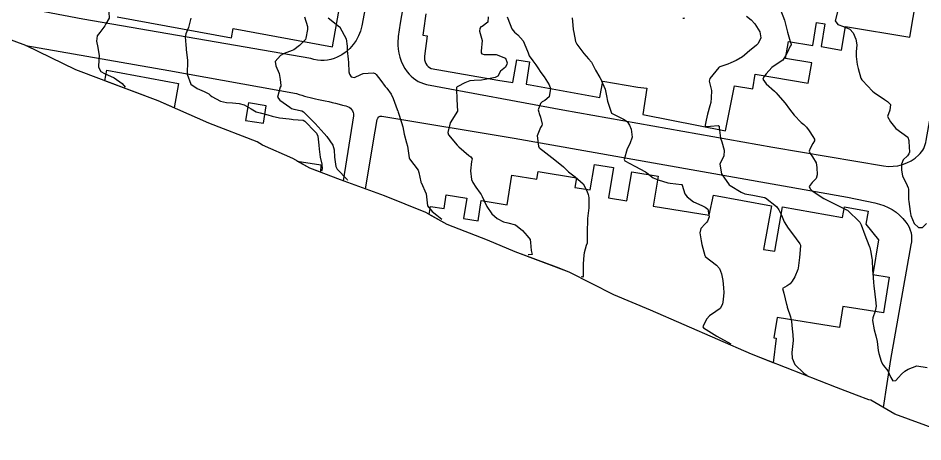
# Model space of a CAD drawing. Header units: metres. Extents: x 307586 to 320046, y 7427249 to 7434250.
# Drawn here: x 310984.7 to 311137.4, y 7432081.8 to 7432153.3 of the extents above; entities that cross this region are included whole.
import ezdxf

# ---------------------------------------------------------------- set-up
doc = ezdxf.new("R2010")
doc.units = ezdxf.units.M
doc.header["$MEASUREMENT"] = 0
for name, color, linetype in [('Area', 45, 'Continuous'), ('Curvas de Nivel 1m', 11, 'Continuous'), ('Curvas de Nivel 5m', 15, 'Continuous'), ('Edificações', 30, 'Continuous'), ('Vias Primárias', 230, 'Continuous')]:
    doc.layers.add(name, color=color, linetype=linetype)

msp = doc.modelspace()

# ---------------------------------------------------------------- linework, layer by layer
at = {"layer": 'Area'}
msp.add_polyline3d([(311145.37, 7432081.85, 738.17), (311132.62, 7432086.55, 745.52), (311128.55, 7432088.88, 741.05), (311128.25, 7432088.95, 746.75), (311126.13, 7432089.72, 740.98), (311122.79, 7432091, 739), (311108.42, 7432096.63, 739.7), (311091.38, 7432104.04, 744.45), (311085.21, 7432106.63, 743.85), (311077.68, 7432110.49, 746.18), (311068.57, 7432113.91, 742.07), (311063.9, 7432115.84, 748.75), (311057.05, 7432118.49, 748.82), (311053.45, 7432120.53, 743.93), (311046.49, 7432123.35, 743.45), (311039.1, 7432126.02, 743.72), (311033.9, 7432127.99, 745.23), (311031.01, 7432129.62, 745.19), (311025.9, 7432131.85, 745.3), (311025, 7432132.44, 745.3), (311016.87, 7432135.6, 745.34), (311008.32, 7432139.34, 745.17), (310994.41, 7432144.56, 756.28), (310985.96, 7432148.68, 746.77), (310974.71, 7432152.84, 747.52)], dxfattribs=at)
at = {"layer": 'Curvas de Nivel 1m', "flags": 128}
for points, elevation in [([(310999.99, 7432154.31), (311000.03, 7432153.29), (310999.5, 7432152.31), (310999.29, 7432152.01), (310998.99, 7432151.54), (310998.44, 7432150.86), (310998, 7432150.33), (310997.88, 7432149.41), (310998.13, 7432148.33), (310998.34, 7432146.92), (310998.3, 7432146.33), (310998.22, 7432145.01), (310998.64, 7432144.32), (310999.23, 7432143.98), (311000.89, 7432143.21), (311002.25, 7432142.28), (311002.74, 7432141.65)], 746), ([(311113.3, 7432154.69), (311114.03, 7432152.94), (311114.36, 7432151.58), (311114.49, 7432150.94), (311114.98, 7432149.37), (311115.11, 7432148.93), (311115.11, 7432148.79), (311114.97, 7432148.54), (311114.43, 7432147.45), (311114.19, 7432146.94), (311113.7, 7432146.18), (311112.93, 7432145.7), (311111.88, 7432144.97), (311110.91, 7432143.91), (311110.49, 7432143.4), (311110.36, 7432142.99), (311110.89, 7432142.19), (311112.29, 7432140.96), (311112.59, 7432140.68), (311112.87, 7432140.39), (311114.12, 7432138.94), (311114.84, 7432137.97), (311115.64, 7432136.92), (311116.81, 7432135.72), (311117.25, 7432135.34), (311117.72, 7432134.9), (311118.19, 7432134.28), (311118.79, 7432133.36), (311119.05, 7432132.88), (311119.06, 7432132.6), (311118.77, 7432132.14), (311118.32, 7432131.32), (311118.19, 7432130.89), (311118.33, 7432130.47), (311118.74, 7432129.89), (311119.32, 7432128.87), (311119.46, 7432128.13), (311119.5, 7432126.87), (311119.32, 7432126.25), (311118.69, 7432125.59), (311118.18, 7432124.89), (311118.31, 7432124.51), (311118.68, 7432124.19), (311120.66, 7432122.86), (311122.65, 7432121.86), (311124.47, 7432120.97), (311124.63, 7432120.89), (311124.75, 7432120.81), (311126.61, 7432119), (311126.71, 7432118.89), (311126.78, 7432118.79), (311126.93, 7432118.46), (311127.57, 7432116.78), (311127.85, 7432116.05), (311128.37, 7432114.76), (311128.41, 7432114.62), (311128.55, 7432113.84), (311128.75, 7432112.76), (311128.77, 7432112.53), (311128.86, 7432110.76), (311128.89, 7432110.37), (311129.01, 7432108.75), (311129.06, 7432108.18), (311129.22, 7432106.75), (311129.38, 7432105.82), (311129.46, 7432104.75), (311129.32, 7432103.87), (311128.92, 7432102.76), (311128.87, 7432102.3), (311129.14, 7432100.75), (311129.4, 7432099.74), (311129.63, 7432098.75), (311129.82, 7432097.27), (311129.92, 7432096.74), (311130.33, 7432095.48), (311130.56, 7432094.97), (311130.72, 7432094.73), (311131.42, 7432093.83), (311131.97, 7432092.71), (311132.29, 7432092.16), (311132.79, 7432092.21), (311133.26, 7432092.7), (311133.76, 7432093.24), (311134.31, 7432093.77), (311134.89, 7432094.11), (311136.32, 7432094.67), (311138.06, 7432094.39)], 738), ([(311123.04, 7432154.83), (311122.58, 7432152.84), (311123.01, 7432152.24), (311123.95, 7432151.88), (311125, 7432151.42), (311125.59, 7432150.8), (311126.06, 7432149.72), (311126.19, 7432148.8), (311126.11, 7432147.64), (311126.07, 7432146.8), (311126.27, 7432145.45), (311126.45, 7432144.79), (311126.91, 7432143.19), (311127.03, 7432142.91), (311127.14, 7432142.79), (311128.88, 7432140.99), (311129.15, 7432140.76), (311130.86, 7432139.58), (311131.37, 7432139.24), (311131.89, 7432138.72), (311131.79, 7432137.78), (311131.39, 7432136.73), (311131.91, 7432135.82), (311132.8, 7432134.71), (311134.79, 7432133.21), (311134.97, 7432132.69), (311134.99, 7432132.47), (311135.07, 7432130.69), (311135.01, 7432130.43), (311134.75, 7432130.09), (311134.05, 7432129.39), (311133.77, 7432128.7), (311133.75, 7432127.67), (311133.94, 7432126.7), (311134.69, 7432125.07), (311134.86, 7432124.69), (311134.92, 7432124.45), (311134.93, 7432122.69), (311134.96, 7432122.39), (311135.21, 7432120.68), (311135.3, 7432120.01), (311135.87, 7432118.68), (311136.6, 7432117.99), (311137.28, 7432117.99), (311137.95, 7432118.65)], 737), ([(311033.02, 7432153.49), (311033.5, 7432151.9), (311033.52, 7432151.37), (311033.24, 7432149.91), (311033.16, 7432149.71), (311032.97, 7432149.46), (311032.17, 7432148.7), (311031.23, 7432147.94), (311030.94, 7432147.81), (311029.55, 7432147.34), (311028.93, 7432146.98), (311028.07, 7432145.97), (311028.18, 7432145.24), (311028.7, 7432143.96), (311028.89, 7432142.94), (311029.01, 7432141.96), (311028.99, 7432141.84), (311028.87, 7432141.64), (311028.44, 7432139.97), (311028.85, 7432139.44), (311030.5, 7432138.28), (311030.82, 7432138.05), (311031.19, 7432137.93), (311032.58, 7432137.67), (311032.82, 7432137.52), (311034.44, 7432135.89), (311034.8, 7432135.51), (311036.33, 7432133.87), (311036.77, 7432133.34), (311037.76, 7432131.85), (311037.99, 7432131.09), (311038.08, 7432129.85), (311038.3, 7432128.26), (311038.52, 7432127.84), (311040.23, 7432126.06), (311040.28, 7432125.96)], 744), ([(311037.02, 7432153.36), (311038.93, 7432151.84), (311038.96, 7432151.81), (311038.99, 7432151.77), (311040.03, 7432149.83), (311040.22, 7432148.56), (311040.21, 7432147.83), (311040.38, 7432146.37), (311040.42, 7432145.82), (311040.48, 7432144.26), (311040.59, 7432143.82), (311040.9, 7432143.38), (311041.42, 7432143.29), (311042.5, 7432143.8), (311042.9, 7432143.94), (311044.6, 7432144.08), (311044.9, 7432143.95), (311045.1, 7432143.77), (311045.86, 7432142.79), (311046.64, 7432141.75), (311046.87, 7432141.48), (311047.62, 7432140.5), (311047.95, 7432139.73), (311048.65, 7432137.9), (311048.72, 7432137.72), (311048.75, 7432137.64), (311048.82, 7432137.42), (311049.35, 7432135.71), (311049.57, 7432134.94), (311049.82, 7432133.71), (311050.2, 7432132.27), (311050.36, 7432131.7), (311050.67, 7432129.76), (311050.68, 7432129.7), (311050.73, 7432129.6), (311052.16, 7432127.68), (311052.32, 7432127.29), (311052.61, 7432125.67), (311052.64, 7432125.63), (311052.68, 7432125.59), (311053.55, 7432123.66), (311053.66, 7432122.65), (311053.76, 7432121.66), (311054.56, 7432120.68), (311055.33, 7432120.08), (311056.17, 7432119.41)], 743), ([(311064.02, 7432153.54), (311063.96, 7432152.59), (311063, 7432151.91), (311062.75, 7432151.8), (311062.58, 7432151.56), (311062.52, 7432151.09), (311062.97, 7432149.55), (311062.79, 7432147.7), (311062.81, 7432147.55), (311062.84, 7432147.45), (311062.94, 7432147.27), (311063.34, 7432147.15), (311064.94, 7432147.16), (311065.32, 7432147.14), (311066.93, 7432146.52), (311067.19, 7432145.77), (311067.15, 7432145.51), (311066.92, 7432145), (311066.06, 7432144.37), (311065.63, 7432143.52), (311065.16, 7432143.26), (311064.9, 7432143.21), (311063.51, 7432142.92), (311062.89, 7432142.82), (311061.66, 7432142.8), (311060.89, 7432142.72), (311060.06, 7432142.41), (311058.88, 7432141.76), (311058.77, 7432141.7), (311058.68, 7432141.6), (311058.65, 7432141.38), (311058.69, 7432139.6), (311058.82, 7432137.6), (311057.58, 7432135.62), (311057.19, 7432134.02), (311057.32, 7432133.62), (311058.76, 7432131.88), (311059.02, 7432131.6), (311060.74, 7432130.11), (311061.05, 7432129.89), (311061.29, 7432129.57), (311061.2, 7432129.1), (311061.04, 7432127.57), (311061.19, 7432126.07), (311061.39, 7432125.57), (311061.94, 7432124.82), (311062.67, 7432123.8), (311062.82, 7432123.55), (311062.97, 7432123.23), (311063.76, 7432121.54), (311064.62, 7432120.31), (311065.52, 7432119.52), (311066.6, 7432118.94), (311067.31, 7432118.79), (311068.6, 7432118.46), (311069.81, 7432117.47), (311070.57, 7432116.61), (311071.11, 7432115.99), (311071.16, 7432115.45), (311071.23, 7432114.13), (311071.41, 7432113.45), (311070.84, 7432113.36), (311070.72, 7432113.39)], 742), ([(311067.22, 7432153.51), (311067.32, 7432153.21), (311068, 7432151.49), (311068.43, 7432150.93), (311068.98, 7432150.47), (311069.93, 7432149.47), (311070.66, 7432147.75), (311070.74, 7432147.46), (311070.94, 7432146.95), (311071.56, 7432146.08), (311072.02, 7432145.44), (311072.37, 7432144.89), (311072.91, 7432144.15), (311073.42, 7432143.42), (311074.27, 7432142.03), (311074.51, 7432141.41), (311074.28, 7432140), (311073.54, 7432139.42), (311073.09, 7432139.18), (311072.84, 7432138.88), (311072.44, 7432137.83), (311072.53, 7432137.43), (311072.61, 7432137.22), (311072.81, 7432136.57), (311073.11, 7432135.43), (311073.06, 7432135.17), (311072.8, 7432134.83), (311072.24, 7432133.44), (311072.49, 7432131.7), (311072.62, 7432131.43), (311072.7, 7432131.37), (311072.75, 7432131.34), (311073.2, 7432130.97), (311074.74, 7432129.78), (311075.25, 7432129.4), (311076.72, 7432128.23), (311077.56, 7432127.38), (311078.2, 7432126.87), (311078.69, 7432126.55), (311080.01, 7432125.35), (311080.67, 7432124.17), (311080.89, 7432123.56), (311080.95, 7432123.34), (311081.01, 7432122.98), (311081, 7432121.33), (311080.77, 7432119.49), (311080.75, 7432119.34), (311080.74, 7432119.21), (311080.7, 7432117.34), (311080.72, 7432115.49), (311080.7, 7432115.34), (311080.56, 7432114.94), (311080.19, 7432113.7), (311080.12, 7432113.34), (311080.01, 7432111.85), (311080.01, 7432111.35), (311080.04, 7432109.8), (311079.91, 7432109.64), (311079.68, 7432109.67)], 741), ([(311096.87, 7432153.3), (311097.02, 7432153.28), (311097.21, 7432153.34)], 739), ([(311107.6, 7432153.6), (311108.39, 7432153.01), (311109.01, 7432152.33), (311109.84, 7432150.99), (311110, 7432149.98), (311109.54, 7432148.99), (311109.26, 7432148.71), (311108.96, 7432148.46), (311108.15, 7432147.82), (311107.24, 7432147.03), (311106.94, 7432146.79), (311105.83, 7432146.15), (311104.93, 7432145.73), (311104.44, 7432145.54), (311103.11, 7432145.07), (311102.97, 7432145.02), (311102.92, 7432144.98), (311101.4, 7432143.09), (311101.31, 7432142.68), (311101.68, 7432141.09), (311101.65, 7432139.88), (311101.56, 7432139.09), (311101.43, 7432138.5), (311101.02, 7432137.1), (311100.81, 7432136.1), (311100.64, 7432135.27), (311100.64, 7432135.1), (311100.8, 7432135.02), (311101.51, 7432135.09), (311102.8, 7432135.21), (311102.95, 7432135.07), (311102.99, 7432134.88), (311103.21, 7432133.07), (311103.4, 7432132.44), (311103.82, 7432131.06), (311103.78, 7432130.03), (311103.24, 7432129.06), (311103.09, 7432128.7), (311103.37, 7432127.06), (311104.68, 7432125.18), (311104.84, 7432125.05), (311106.67, 7432123.93), (311107.33, 7432123.68), (311108.67, 7432123.43), (311110.6, 7432123.05), (311110.66, 7432123.02), (311110.7, 7432123.01), (311110.77, 7432122.98), (311112.64, 7432121.51), (311113.07, 7432120.95), (311113.47, 7432120.1), (311113.94, 7432118.94), (311114.6, 7432117.89), (311115.33, 7432116.92), (311116.57, 7432115.22), (311116.69, 7432115.04), (311116.73, 7432114.91), (311116.54, 7432112.91), (311116.29, 7432111.14), (311116.23, 7432110.91), (311115.76, 7432109.66), (311115.31, 7432108.92), (311114.94, 7432108.48), (311114.48, 7432108.15), (311113.69, 7432107.72), (311113.89, 7432106.94), (311114.36, 7432105.02), (311114.37, 7432104.93), (311114.44, 7432104.58), (311115.01, 7432102.92), (311115.16, 7432102.17), (311115.28, 7432100.92), (311115.41, 7432099.89), (311115.47, 7432098.92), (311115.36, 7432097.92), (311115.22, 7432096.92), (311115.27, 7432095.99), (311115.74, 7432094.92), (311117.26, 7432093.42), (311117.84, 7432093.07)], 739)]:
    msp.add_lwpolyline(points, dxfattribs=dict(at, elevation=elevation))
at = {"layer": 'Curvas de Nivel 5m', "flags": 128}
for points, elevation in [([(311013.84, 7432153.31), (311013.55, 7432152.14), (311013.45, 7432151.69), (311012.98, 7432150.65), (311012.86, 7432150.15), (311012.95, 7432148.78), (311013.04, 7432148.15), (311013.06, 7432148.03), (311013.26, 7432146.15), (311013.27, 7432145.8), (311013.21, 7432144.15), (311013.21, 7432143.83), (311013.84, 7432142.14), (311014.87, 7432141.41), (311016.08, 7432140.9), (311016.86, 7432140.52), (311017.08, 7432140.33), (311017.34, 7432140.1), (311018.84, 7432139.29), (311019.83, 7432139.07), (311020.84, 7432139), (311022, 7432138.88), (311022.83, 7432138.66), (311024.01, 7432138.02), (311024.82, 7432137.51), (311025.5, 7432137.32), (311026.81, 7432137.01), (311027.57, 7432136.74), (311028.81, 7432136.5), (311030.42, 7432136.33), (311030.81, 7432136.27), (311031.1, 7432136.23), (311032.8, 7432136.08), (311033.08, 7432135.91), (311034.79, 7432134.15), (311035.01, 7432133.89), (311035.28, 7432133.38), (311035.43, 7432131.88), (311035.45, 7432131.18), (311035.63, 7432129.88), (311035.91, 7432128.68), (311035.97, 7432127.88), (311035.85, 7432127.49)], 745), ([(311078.15, 7432153.37), (311078.29, 7432152.09), (311078.35, 7432151.37), (311078.47, 7432150.85), (311078.72, 7432149.36), (311078.97, 7432148.88), (311080.16, 7432147.35), (311080.93, 7432146.44), (311081.45, 7432145.86), (311081.73, 7432145.33), (311082.13, 7432144.54), (311082.84, 7432143.31), (311082.9, 7432143.21), (311083.76, 7432141.3), (311083.98, 7432140.18), (311084.12, 7432139.3), (311084.82, 7432137.29), (311086.81, 7432136.24), (311087.44, 7432135.89), (311087.86, 7432135.25), (311088.1, 7432134.55), (311088.28, 7432133.25), (311087.9, 7432132.12), (311087.47, 7432131.26), (311086.95, 7432129.48), (311087.08, 7432129.26), (311088.72, 7432128.36), (311090.53, 7432127.4), (311090.7, 7432127.29), (311090.79, 7432127.22), (311091.84, 7432126.35), (311092.69, 7432126.02), (311094.31, 7432125.55), (311094.69, 7432125.47), (311096.6, 7432125.24), (311096.68, 7432125.22), (311096.73, 7432125.2), (311096.76, 7432125.15), (311097.19, 7432123.66), (311097.55, 7432123.14), (311098.65, 7432122.35), (311100.07, 7432121.68), (311100.64, 7432121.45), (311101.09, 7432121.09), (311101.3, 7432119.77), (311101.02, 7432119.09), (311100.85, 7432118.85), (311100.61, 7432118.63), (311099.86, 7432117.84), (311099.74, 7432117.11), (311099.93, 7432115.74), (311100.05, 7432115.11), (311100.54, 7432113.25), (311100.59, 7432113.14), (311100.63, 7432113.1), (311102.52, 7432111.65), (311103.04, 7432111.06), (311103.39, 7432110.18), (311103.58, 7432109.06), (311103.73, 7432107.8), (311103.76, 7432107.06), (311103.68, 7432105.83), (311103.56, 7432105.06), (311103.15, 7432104.35), (311102.43, 7432103.82), (311101.34, 7432103.09), (311100.91, 7432102.6), (311100.4, 7432101.62), (311100.24, 7432101.25), (311100.31, 7432101.1), (311102.59, 7432099.67), (311104.96, 7432098.4)], 740)]:
    msp.add_lwpolyline(points, dxfattribs=dict(at, elevation=elevation))
at = {"layer": 'Edificações'}
msp.add_lwpolyline([(311053.5, 7432154.01), (311053.06, 7432151.2), (311052.95, 7432150.41), (311053.73, 7432150.31), (311053.25, 7432146.89, 0.329238), (311054.39, 7432144.78), (311065.65, 7432142.86), (311068.15, 7432142.45), (311068.83, 7432146.25), (311070.96, 7432145.94), (311070.39, 7432142.14), (311071.06, 7432142.03), (311082.86, 7432139.92), (311083.33, 7432142.65), (311089.28, 7432141.64), (311090.78, 7432141.48), (311090.12, 7432137.06), (311104.07, 7432134.32), (311105.55, 7432141.86), (311108.64, 7432141.37), (311109.03, 7432143.85), (311118.02, 7432142.35), (311118.59, 7432145.77), (311114.18, 7432146.51), (311114.65, 7432149.35), (311118.78, 7432148.66), (311119.43, 7432152.55), (311120.81, 7432152.32), (311120.18, 7432148.5), (311123.63, 7432147.92), (311124.29, 7432151.88), (311135.14, 7432150.07), (311136.76, 7432159.77)], format="xyb", dxfattribs=at)
msp.add_lwpolyline([(311001.4, 7432153.5), (311020.71, 7432149.98), (311020.98, 7432151.55), (311037.7, 7432148.48), (311039.33, 7432157.32)], dxfattribs=at)
for points, elevation in [([(310999.31, 7432142.72), (310999.62, 7432144.51), (311011.73, 7432142.27), (311011.02, 7432138.16), (311008.32, 7432139.34)], 752.37), ([(311031.77, 7432129.19), (311035.78, 7432128.55), (311035.68, 7432127.32), (311033.9, 7432127.99)], 745.2)]:
    msp.add_lwpolyline(points, close=True, dxfattribs=dict(at, elevation=elevation))
for points in [[(311023.54, 7432139.01), (311023.06, 7432136.06), (311026.09, 7432135.57), (311026.56, 7432138.5)], [(311054.05, 7432120.19), (311054.27, 7432121.56), (311056.56, 7432121.19), (311056.93, 7432123.48), (311060.37, 7432122.92), (311059.82, 7432119.51), (311062.29, 7432119.12), (311062.84, 7432122.54), (311067.2, 7432121.84), (311067.99, 7432126.8), (311072.21, 7432126.13), (311072.41, 7432127.41), (311078.9, 7432126.36), (311078.64, 7432124.76), (311081.21, 7432124.35), (311081.92, 7432128.62), (311085.13, 7432128.09), (311084.28, 7432123.01), (311087.42, 7432122.49), (311088.24, 7432127.38), (311092.69, 7432126.64), (311091.86, 7432121.62), (311101.28, 7432120.05), (311102, 7432123.44), (311111.79, 7432121.65), (311110.47, 7432114.31), (311112.35, 7432114.03), (311113.67, 7432121.46), (311123.77, 7432119.67), (311124.1, 7432121.48), (311128.13, 7432120.77), (311127.73, 7432118.56), (311129.87, 7432115.9), (311128.92, 7432110.07), (311131.67, 7432109.62), (311130.7, 7432103.6), (311123.84, 7432104.7), (311123.27, 7432101.15), (311112.78, 7432102.84), (311112.21, 7432099.37), (311112.6, 7432099.34), (311112.07, 7432095.2), (311108.42, 7432096.63), (311091.38, 7432104.04), (311085.21, 7432106.63), (311077.68, 7432110.49), (311075.51, 7432111.31), (311068.57, 7432113.91), (311063.9, 7432115.84), (311057.05, 7432118.49)]]:
    msp.add_lwpolyline(points, close=True, dxfattribs=at)
at = {"layer": 'Vias Primárias'}
for points in [[(310970.62, 7432166.5), (310975.08, 7432191.88), (310979.41, 7432215.21), (310983.45, 7432236.78), (310987.42, 7432257.71), (310990.33, 7432273.11, -0.159067), (310992.32, 7432276.73, -0.238286), (310997.63, 7432278.29), (311019.12, 7432274.33), (311045.94, 7432269.78), (311061.25, 7432266.99, -0.415534), (311062.51, 7432265.15), (311058.5, 7432243.47), (311053.56, 7432213.06), (311048.86, 7432188.38), (311044.26, 7432160.36), (311042.65, 7432151.97, -0.241997), (311038.52, 7432146.7, -0.192548), (311034.05, 7432146.47), (310995.61, 7432153.12), (310976.87, 7432156.69, -0.266158), (310970.45, 7432162.19), (310970.33, 7432163.3)], [(311156.36, 7432249.4), (311127.43, 7432254.42), (311097.43, 7432259.66), (311074.51, 7432263.6, 0.31189), (311068.29, 7432260.72), (311064.7, 7432240.7), (311059.63, 7432211.92), (311056.82, 7432196.35), (311053.94, 7432180.96), (311051.75, 7432167.4), (311049.13, 7432152.44, 0.028584), (311048.78, 7432149.46, 0.177259), (311050.35, 7432144.22, 0.178419), (311053.59, 7432142.12), (311076.59, 7432137.83), (311112.01, 7432131.54), (311130.73, 7432128.39, 0.237249), (311136.68, 7432130.22, 0.172646), (311137.91, 7432132.67), (311144.38, 7432169.04), (311148.05, 7432190.65), (311152.86, 7432218.2), (311157.58, 7432247.18, 0.345208)]]:
    msp.add_lwpolyline(points, format="xyb", close=True, dxfattribs=at)
for points, elevation in [([(310985.96, 7432148.68), (311010.1, 7432144.44), (311031.63, 7432140.6, 0.033709), (311035.35, 7432139.58, -0.025025), (311039.98, 7432138.48, -0.380576), (311041.26, 7432136.84), (311039.5, 7432125.88)], 746.77), ([(311043.27, 7432124.52), (311044.91, 7432134.24), (311045.29, 7432136.19, -0.36855), (311046.04, 7432136.79), (311068.38, 7432133.04), (311124.64, 7432123.1), (311129.25, 7432122.13, -0.189825), (311134.49, 7432118.88, -0.246159), (311135.3, 7432115.1), (311131.91, 7432095.72), (311130.68, 7432087.66)], 743.57)]:
    msp.add_lwpolyline(points, format="xyb", dxfattribs=dict(at, elevation=elevation))

doc.saveas('drawing.dxf')
